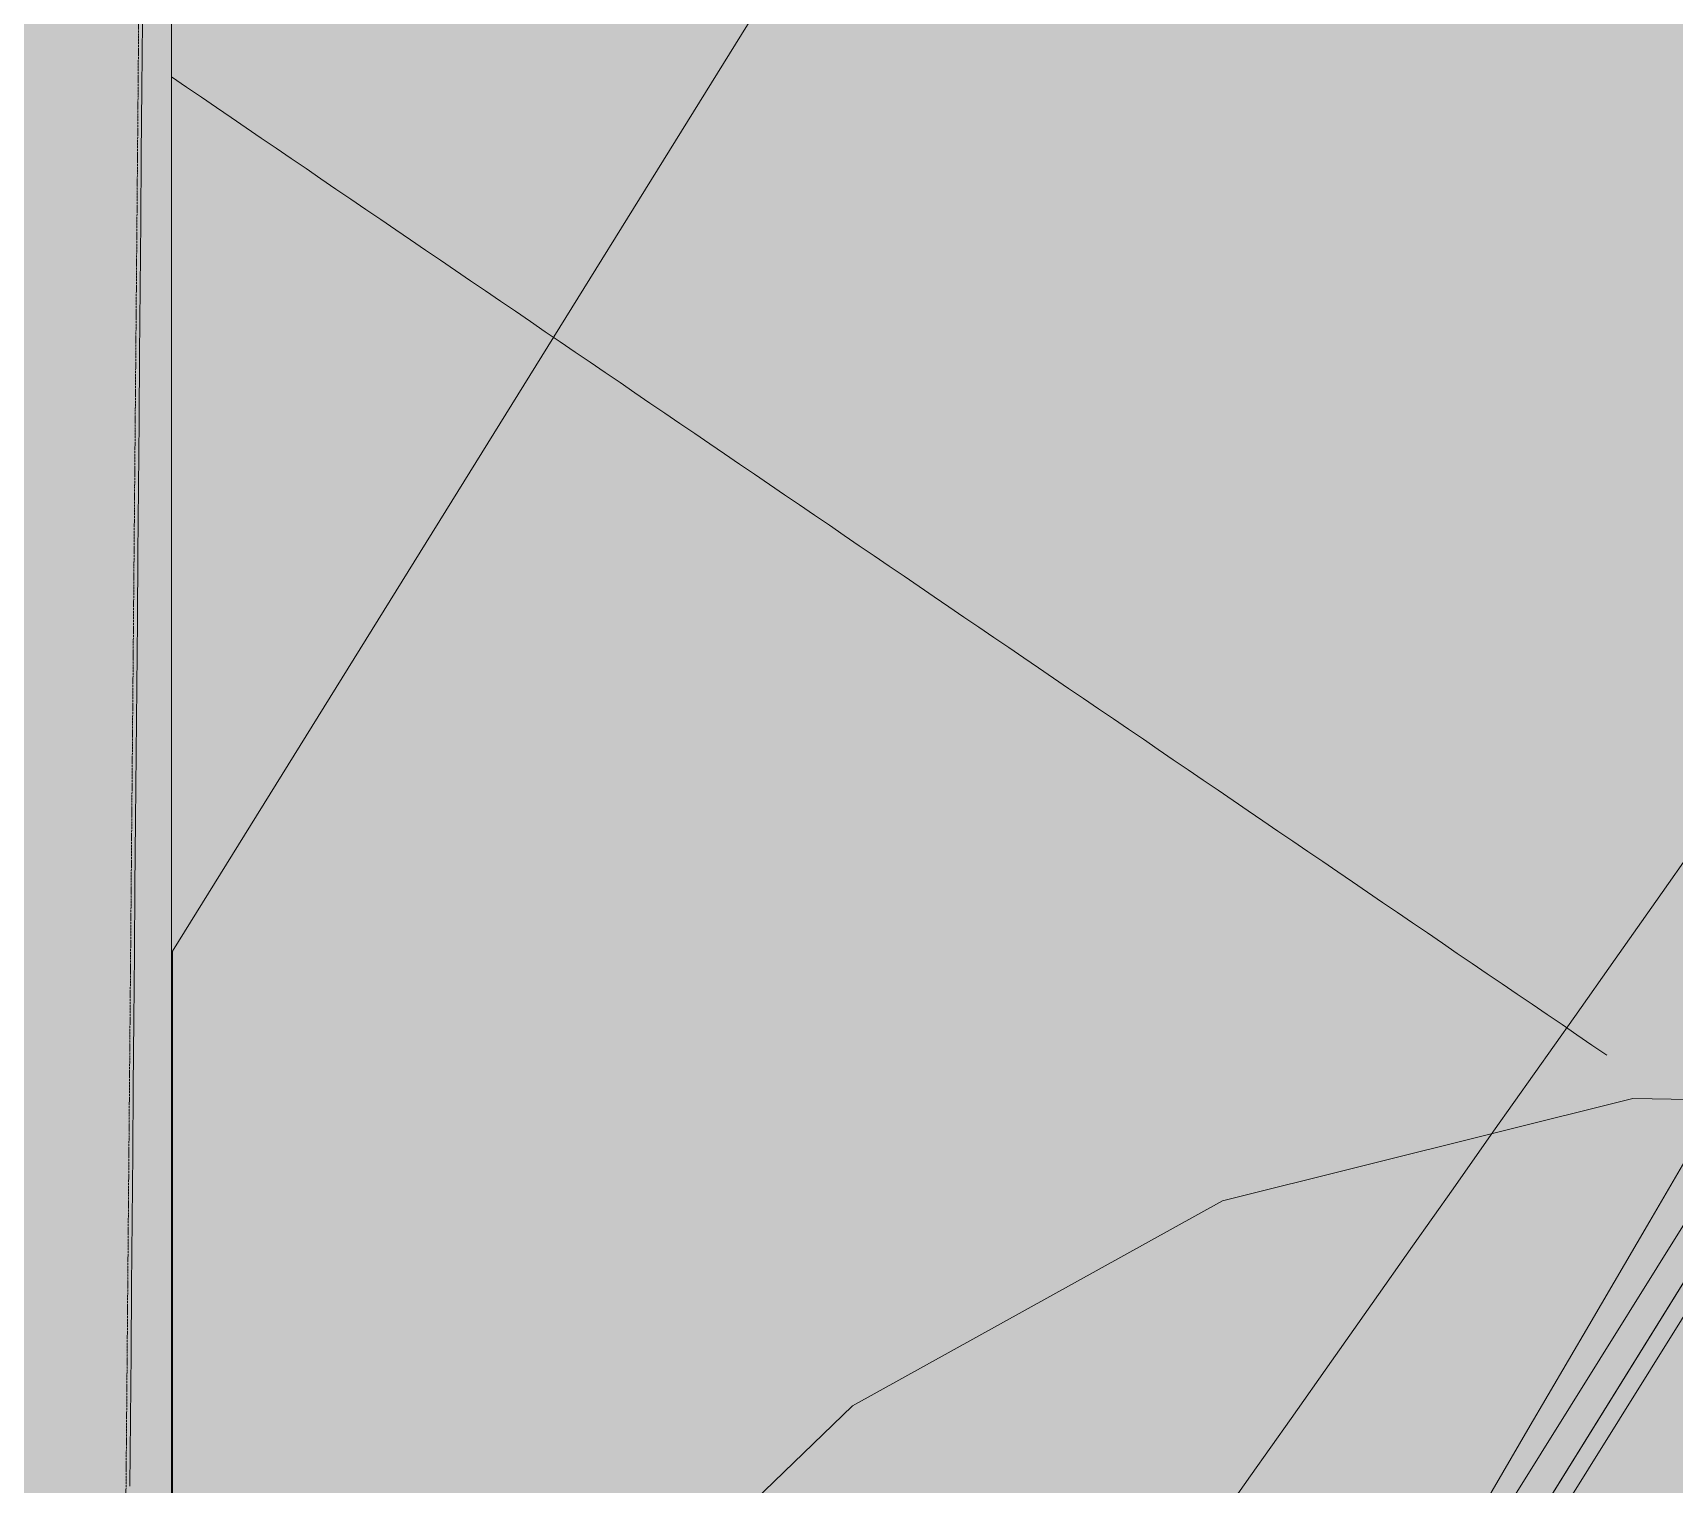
# Model space of a CAD drawing. Header units: millimetres. Extents: x -146962 to 322503, y -183624 to 284367.
# Drawn here: x 67431 to 69456, y 34207 to 35998 of the extents above; entities that cross this region are included whole.
import ezdxf

# ---------------------------------------------------------------- set-up
doc = ezdxf.new("R2010")
doc.units = ezdxf.units.MM
doc.linetypes.add('DASHDOT', pattern=[3.556, 2.54, -0.508, 0, -0.508])
doc.layers.add('30_敷地・外構', color=8, linetype='Continuous', lineweight=9)
doc.layers.add('70_断面の位置', color=6, linetype='DASHDOT', lineweight=9)

msp = doc.modelspace()

# ---------------------------------------------------------------- hatches: boundary and pattern name
at = {"layer": '30_敷地・外構', "true_color": 0xc9dfb0}
msp.add_hatch(color=8, dxfattribs=at).paths.add_polyline_path([(74236.5, 50383.4), (74257.8, 50416.4), (74258.5, 50417.3), (74271.8, 50435), (74332.8, 50511.6), (74346.9, 50528.5), (74347.7, 50529.4), (74375, 50557.6), (74401.2, 50579.7), (74429.4, 50599.2), (74459.4, 50615.8), (74490.9, 50629.4), (74523.5, 50639.9), (74557, 50647.1), (74591.1, 50651), (74625.4, 50651.5), (74659.5, 50648.6), (74693.3, 50642.5), (74726.2, 50633), (74758.1, 50620.4), (74788.6, 50604.7), (74821.5, 50583.4), (74822.5, 50582.7), (74840.1, 50569.4), (74916.7, 50508.4), (74933.7, 50494.3), (74934.6, 50493.5), (74962.7, 50466.2), (74993.3, 50430), (75048.3, 50370.7), (75108.3, 50316.6), (75172.9, 50268.1), (76670.5, 49246.2), (76688.2, 49233.4), (76689.3, 49232.6), (76719.3, 49207.5), (76743.4, 49183), (76764.9, 49156.3), (76783.6, 49127.6), (76799.5, 49097.2), (76812.4, 49065.4), (76822, 49032.5), (76828.4, 48998.9), (76831.4, 48964.7), (76831.1, 48930.4), (76827.4, 48896.3), (76820.4, 48862.8), (76810.2, 48830.1), (76796.8, 48798.5), (76778, 48764.1), (76777.3, 48763.1), (76765.4, 48744.5), (76204.8, 47922.1), (75925.9, 47520.2), (75918.5, 47509.4), (75553.8, 46967.1), (71355.8, 40808.1), (71305.9, 40725.8), (71265.2, 40638.7), (71223.7, 40536.3), (71168.7, 40400.2), (71113.6, 40264.1), (71062.9, 40138.6), (71053.8, 40117.7), (71053.3, 40116.6), (71034.5, 40080.9), (71014.9, 40051.5), (70989.3, 40020.4), (70988.5, 40019.4), (70972.8, 40003), (70918.2, 39948.7), (70902.6, 39934), (70901.7, 39933.2), (70872.2, 39909), (70844.5, 39890.4), (70815.1, 39874.5), (70784.4, 39861.5), (70752.6, 39851.5), (70719.9, 39844.6), (70686.8, 39840.8), (70658.4, 39840.3), (70568, 39834.1), (70478.6, 39818.8), (70391.2, 39794.7), (70306.7, 39761.8), (70226, 39720.7), (70149.7, 39671.6), (70078.8, 39615.1), (70014, 39551.8), (69955.8, 39482.2), (69905, 39407.2), (69638.3, 38967.5), (69455.3, 38665.8), (69418.9, 38599.7), (69388.2, 38530.8), (69385.8, 38524.7), (69370.1, 38494.2), (69348.8, 38461.3), (69348.1, 38460.3), (69334.7, 38442.7), (69307.9, 38408.9), (69242.8, 38315.4), (69227.9, 38290.9), (69022.6, 37952.5), (68981.6, 37877), (68948, 37797.9), (68922.1, 37716), (68904.1, 37632), (68894.2, 37546.6), (68892.5, 37460.7), (68898.9, 37375), (68913.6, 37290.4), (68936.2, 37207.5), (68966.6, 37127.1), (69004.6, 37050), (69049.7, 36976.9), (69101.6, 36908.5), (69159.8, 36845.2), (69223.8, 36787.9), (69292.9, 36736.8), (69366.6, 36692.7), (69444.2, 36655.7), (70021.5, 36413.6), (70041.3, 36404.8), (70042.4, 36404.3), (70076.3, 36386), (70104.3, 36367.3), (70108.6, 36363.8), (70185, 36307.7), (70266.8, 36259.9), (70267.2, 36259.7), (70300.2, 36238.4), (70301.1, 36237.7), (70318.8, 36224.4), (70395.4, 36163.4), (70412.3, 36149.3), (70413.2, 36148.5), (70441.4, 36121.2), (70463.5, 36095), (70483, 36066.8), (70499.6, 36036.8), (70513.2, 36005.3), (70523.7, 35972.7), (70530.9, 35939.2), (70534.8, 35905.1), (70535.3, 35870.8), (70532.4, 35836.7), (70526.3, 35802.9), (70516.8, 35770), (70504.2, 35738.1), (70488.5, 35707.6), (70467.2, 35674.7), (70466.5, 35673.7), (70453.2, 35656.1), (70392.2, 35579.5), (70378.1, 35562.5), (70377.3, 35561.6), (70350, 35533.5), (70303.2, 35493.9), (70303.5, 35493.6), (70257, 35454.1), (70194.1, 35388.7), (70138, 35317.2), (69797.7, 34834.8), (69261.8, 34075.3), (69208.6, 33990.1), (69165.1, 33899.4), (69132.1, 33804.5), (69135.2, 33813.8), (69120.8, 33777.3), (69105.1, 33746.9), (69083.8, 33713.9), (69083.1, 33712.9), (69069.8, 33695.3), (69008.8, 33618.7), (68994.7, 33601.8), (68993.9, 33600.9), (68966.6, 33572.7), (68919.8, 33533.1), (68920, 33532.8), (68873.6, 33493.4), (68810.6, 33427.9), (68754.6, 33356.4), (68313.8, 32731.7), (67825.5, 32039.6), (67812.4, 32021.9), (67811.7, 32021), (67786.2, 31991.5), (67761.6, 31968), (67734.8, 31947), (67706, 31928.8), (67675.6, 31913.4), (67643.9, 31901), (67611.1, 31891.8), (67577.6, 31885.8), (67543.6, 31883.2), (67509.6, 31883.8), (67475.7, 31887.8), (67442.5, 31895), (67410, 31905.4), (67378.8, 31919), (67349, 31935.5), (67321, 31954.9), (67295, 31976.8), (67271.2, 32001.3), (67250, 32027.9), (67231.4, 32056.4), (67215.7, 32086.6), (67203, 32118.2), (67193.5, 32150.9), (67187.2, 32184.4), (67183.7, 32223.2), (67183.6, 32224.4), (67183.3, 32246.3), (67196, 33726), (67197, 33845.1), (67192.4, 33944), (67177, 34041.9), (67172.7, 34061.9), (67168.8, 34095.9), (67168.3, 34130.2), (67171.1, 34164.4), (67182.1, 34224.7), (67182, 34224.7), (67195.4, 34300.7), (67201.8, 34400.2), (67208.8, 35216.7), (67212, 35596), (67209.1, 35676.7), (67198.9, 35756.9), (67181.6, 35835.7), (67180.8, 35838.9), (67172.6, 35877.2), (67168.7, 35911.3), (67168.2, 35945.6), (67171, 35979.7), (67177.2, 36013.5), (67183, 36033.8), (67201.8, 36112.8), (67213.5, 36193.1), (67217.8, 36274.2), (67221.6, 36707.3), (67227.2, 37362.3), (67222.9, 37457.7), (67208.6, 37552.1), (67184.4, 37644.4), (67179.7, 37659.1), (67172.5, 37692.6), (67168.6, 37726.7), (67168.1, 37761), (67170.9, 37795.1), (67177.1, 37828.8), (67194, 37887.8), (67193.6, 37887.9), (67211.9, 37952.8), (67227.9, 38047.3), (67233.9, 38143), (67234.3, 38198), (67246.9, 39664), (67243.8, 39746.6), (67233.2, 39828.5), (67215, 39909.2), (67198.1, 39961.7), (67198.2, 39961.7), (67179.5, 40020.1), (67172.3, 40053.6), (67168.5, 40087.7), (67167.9, 40122), (67170.8, 40156.1), (67176.9, 40189.9), (67186.4, 40222.8), (67199, 40254.7), (67214.7, 40285.2), (67236, 40318.1), (67236.7, 40319.1), (67250, 40336.7), (67311, 40413.3), (67325.1, 40430.3), (67325.9, 40431.2), (67352.8, 40458.9), (67417, 40532.6), (67472.7, 40612.9), (67482.6, 40628.9), (67493.7, 40646.1), (67751.7, 41024.5), (68015.4, 41411.4), (68279.1, 41798.3), (68541, 42182.5), (68544.8, 42188), (68547, 42191.1), (68550.9, 42196.6), (68726.1, 42437.7), (68739.2, 42455), (68740, 42455.9), (68765.5, 42484.7), (68790.1, 42507.6), (68816.8, 42528), (68849.4, 42548.4), (68859.9, 42554.3), (68859.4, 42555.2), (68903.5, 42580), (68978.7, 42633), (69048.1, 42693.5), (69110.9, 42760.7), (69166.6, 42834), (69857, 43847), (69906.6, 43928.8), (69947.3, 44015.4), (69978.5, 44105.8), (69983.4, 44122.8), (69996, 44154.6), (70011.7, 44185.1), (70033, 44218), (70033.7, 44219), (70047, 44236.6), (70107.9, 44313.3), (70122.1, 44330.2), (70122.9, 44331.1), (70150.2, 44359.3), (70186.3, 44389.8), (70245.6, 44444.8), (70299.7, 44504.8), (70348.3, 44569.5), (71546.2, 46325.3), (71595.9, 46407.2), (71636.6, 46493.9), (71667.9, 46584.4), (71672.6, 46601.1), (71685.3, 46633), (71701, 46663.5), (71722.2, 46696.4), (71723, 46697.4), (71736.3, 46715), (71797.2, 46791.6), (71811.4, 46808.6), (71812.2, 46809.5), (71839.5, 46837.6), (71875.6, 46868.2), (71934.9, 46923.1), (71989, 46983.2), (72037.5, 47047.9), (73235.8, 48804.1), (73285.5, 48886), (73326.2, 48972.7), (73357.5, 49063.3), (73362.2, 49080), (73374.9, 49111.8), (73390.6, 49142.3), (73411.9, 49175.3), (73412.6, 49176.2), (73425.9, 49193.8), (73486.8, 49270.5), (73501, 49287.4), (73501.8, 49288.3), (73529.1, 49316.5), (73565.5, 49347.3), (73624.7, 49402.1), (73678.7, 49462), (73727.1, 49526.5), (74081.5, 50045.1), (74131.3, 50127.2), (74172.2, 50214.1), (74203.5, 50304.8), (74208.2, 50321.1), (74220.8, 50353)])
at = {"layer": '30_敷地・外構', "true_color": 0xefe9de}
msp.add_hatch(color=8, dxfattribs=at).paths.add_polyline_path([(55602.6, 38399.4), (55602.5, 39399.3), (55602.5, 40399.2), (55602.4, 41399.1), (59602.1, 41399.3), (60602, 41399.4), (65601.5, 41399.7), (66601.4, 41399.7), (67601.3, 41399.8), (67601.4, 40399.9), (67601.4, 39400), (67601.5, 38400.1), (67601.5, 37400.1), (67601.6, 36400.2), (67601.6, 35400.3), (67601.7, 34400.4), (67601.7, 33400.5), (67601.9, 31400.7), (67601.9, 30400.8), (67602, 29400.9), (66602.1, 29400.8), (65602.2, 29400.8), (63602.3, 29400.7), (62602.4, 29400.6), (61602.5, 29400.6), (60602.6, 29400.5), (59602.7, 29400.5), (57602.9, 29400.3), (55603.1, 29400.2), (55602.6, 37399.5)])
at = {"layer": '30_敷地・外構', "true_color": 0x8a6a4a}
for points in [[(67552.4, 35581.2), (67553.8, 35717.4), (67555.1, 35853.6), (67560.1, 35853.6), (67562.6, 35853.6), (67565.1, 35853.5), (67567.6, 35853.5), (67577.6, 35853.4), (67580.1, 35853.4), (67585.1, 35853.3), (67575.4, 34899.7), (67574, 34763.5), (67572.6, 34627.2), (67571.2, 34491), (67568.5, 34218.5), (67566, 34218.6), (67563.5, 34218.6), (67553.5, 34218.7), (67551, 34218.7), (67548.5, 34218.8), (67546, 34218.8), (67543.5, 34218.8), (67538.5, 34218.9), (67539.9, 34355.1), (67541.2, 34491.3), (67542.6, 34627.6), (67545.4, 34900), (67546.8, 35036.3), (67548.2, 35172.5), (67549.6, 35308.7), (67551, 35444.9)], [(67552.4, 35581.2), (67553.8, 35717.4), (67555.1, 35853.6), (67560.1, 35853.6), (67562.6, 35853.6), (67565.1, 35853.5), (67567.6, 35853.5), (67577.6, 35853.4), (67580.1, 35853.4), (67585.1, 35853.3), (67575.4, 34899.7), (67574, 34763.5), (67572.6, 34627.2), (67571.2, 34491), (67568.5, 34218.5), (67566, 34218.6), (67563.5, 34218.6), (67553.5, 34218.7), (67551, 34218.7), (67548.5, 34218.8), (67546, 34218.8), (67543.5, 34218.8), (67538.5, 34218.9), (67539.9, 34355.1), (67541.2, 34491.3), (67542.6, 34627.6), (67545.4, 34900), (67546.8, 35036.3), (67548.2, 35172.5), (67549.6, 35308.7), (67551, 35444.9)], [(67552.4, 35581.2), (67553.8, 35717.4), (67555.1, 35853.6), (67560.1, 35853.6), (67562.6, 35853.6), (67565.1, 35853.5), (67567.6, 35853.5), (67577.6, 35853.4), (67580.1, 35853.4), (67585.1, 35853.3), (67575.4, 34899.7), (67574, 34763.5), (67572.6, 34627.2), (67571.2, 34491), (67568.5, 34218.5), (67566, 34218.6), (67563.5, 34218.6), (67553.5, 34218.7), (67551, 34218.7), (67548.5, 34218.8), (67546, 34218.8), (67543.5, 34218.8), (67538.5, 34218.9), (67539.9, 34355.1), (67541.2, 34491.3), (67542.6, 34627.6), (67545.4, 34900), (67546.8, 35036.3), (67548.2, 35172.5), (67549.6, 35308.7), (67551, 35444.9)], [(67584.2, 35755.9), (67584.4, 35778.4), (67584.5, 35789.7), (67584.7, 35812.2), (67584.8, 35823.4), (67586.1, 35823.4), (67587.3, 35823.4), (67589.8, 35823.4), (67591.1, 35823.3), (67592.3, 35823.3), (67593.6, 35823.3), (67594.8, 35823.3), (67597.3, 35823.3), (67598.6, 35823.3), (67599.8, 35823.3), (67599.7, 35812), (67599.6, 35800.8), (67599.5, 35789.5), (67599.4, 35778.3), (67599.2, 35755.8), (67599, 35744.5), (67598.9, 35733.3), (67598.8, 35722), (67598.7, 35710.8), (67598.6, 35699.5), (67598.5, 35688.3), (67597.2, 35688.3), (67596, 35688.3), (67594.7, 35688.3), (67592.2, 35688.3), (67591, 35688.3), (67589.7, 35688.3), (67588.5, 35688.4), (67586, 35688.4), (67584.7, 35688.4), (67583.5, 35688.4), (67583.6, 35699.7), (67583.9, 35733.4), (67584, 35744.7)], [(67541.1, 35703.8), (67543.6, 35703.8), (67544.9, 35703.8), (67546.1, 35703.8), (67547.4, 35703.8), (67548.6, 35703.8), (67551.1, 35703.7), (67552.4, 35703.7), (67553.6, 35703.7), (67553.5, 35692.5), (67553.4, 35681.2), (67553.3, 35670), (67553.2, 35658.7), (67552.9, 35636.2), (67552.7, 35613.7), (67552.6, 35602.5), (67552.5, 35591.2), (67552.4, 35580), (67552.2, 35568.7), (67551, 35568.7), (67549.7, 35568.7), (67548.5, 35568.8), (67547.2, 35568.8), (67546, 35568.8), (67544.7, 35568.8), (67543.5, 35568.8), (67542.2, 35568.8), (67541, 35568.8), (67539.7, 35568.9), (67538.5, 35568.9), (67537.2, 35568.9), (67537.4, 35580.1), (67537.5, 35591.4), (67537.6, 35602.6), (67537.7, 35613.9), (67537.8, 35625.1), (67538, 35647.6), (67538.2, 35658.9), (67538.5, 35692.6), (67538.6, 35703.9)], [(67581.7, 35515.9), (67581.8, 35527.2), (67581.9, 35538.4), (67582.2, 35560.9), (67582.3, 35572.2), (67582.4, 35583.4), (67583.6, 35583.4), (67584.9, 35583.4), (67586.1, 35583.4), (67587.4, 35583.4), (67588.6, 35583.4), (67591.1, 35583.3), (67593.6, 35583.3), (67594.9, 35583.3), (67596.1, 35583.3), (67597.4, 35583.3), (67597.3, 35572), (67597, 35549.5), (67596.8, 35527), (67596.6, 35504.5), (67596.4, 35482), (67596.1, 35459.5), (67596, 35448.3), (67594.8, 35448.3), (67593.5, 35448.3), (67592.3, 35448.3), (67591, 35448.3), (67589.8, 35448.3), (67588.5, 35448.3), (67587.3, 35448.4), (67586, 35448.4), (67584.8, 35448.4), (67583.5, 35448.4), (67582.3, 35448.4), (67581, 35448.4), (67581.1, 35459.7), (67581.2, 35470.9), (67581.4, 35482.2), (67581.5, 35493.4), (67581.6, 35504.7)], [(67535.5, 35396.4), (67535.6, 35407.6), (67535.7, 35418.9), (67535.8, 35430.1), (67536.1, 35452.6), (67536.2, 35463.9), (67537.4, 35463.9), (67538.7, 35463.9), (67539.9, 35463.8), (67541.2, 35463.8), (67542.4, 35463.8), (67543.7, 35463.8), (67544.9, 35463.8), (67547.4, 35463.8), (67548.7, 35463.8), (67549.9, 35463.7), (67551.2, 35463.7), (67551.1, 35452.5), (67550.9, 35441.2), (67550.8, 35430), (67550.7, 35418.7), (67550.6, 35407.5), (67550.5, 35396.2), (67550.4, 35385), (67550.3, 35373.7), (67550.1, 35362.5), (67550, 35351.2), (67549.9, 35340), (67549.8, 35328.7), (67548.5, 35328.7), (67547.3, 35328.8), (67546, 35328.8), (67544.8, 35328.8), (67543.5, 35328.8), (67542.3, 35328.8), (67541, 35328.8), (67539.8, 35328.8), (67538.5, 35328.9), (67537.3, 35328.9), (67536, 35328.9), (67534.8, 35328.9), (67534.9, 35340.1), (67535, 35351.4), (67535.1, 35362.6), (67535.3, 35373.9)], [(67579.3, 35275.9), (67579.5, 35298.4), (67579.7, 35320.9), (67579.8, 35332.2), (67579.9, 35343.4), (67581.2, 35343.4), (67582.4, 35343.4), (67583.7, 35343.4), (67584.9, 35343.4), (67587.4, 35343.4), (67589.9, 35343.3), (67591.2, 35343.3), (67592.4, 35343.3), (67593.7, 35343.3), (67594.9, 35343.3), (67594.8, 35332), (67594.7, 35320.8), (67594.6, 35309.5), (67594.5, 35298.3), (67594.4, 35287), (67594.3, 35275.8), (67594, 35253.3), (67593.7, 35219.5), (67593.6, 35208.3), (67592.3, 35208.3), (67591.1, 35208.3), (67588.6, 35208.3), (67587.3, 35208.3), (67584.8, 35208.4), (67582.3, 35208.4), (67581.1, 35208.4), (67579.8, 35208.4), (67578.6, 35208.4), (67578.7, 35219.7), (67578.8, 35230.9), (67578.9, 35242.2), (67579, 35253.4), (67579.1, 35264.7)], [(67533, 35156.4), (67533.1, 35167.6), (67533.3, 35178.9), (67533.5, 35201.4), (67533.6, 35212.6), (67533.7, 35223.9), (67535, 35223.9), (67536.2, 35223.9), (67537.5, 35223.9), (67538.7, 35223.8), (67540, 35223.8), (67541.2, 35223.8), (67542.5, 35223.8), (67543.7, 35223.8), (67545, 35223.8), (67546.2, 35223.8), (67547.5, 35223.8), (67548.7, 35223.7), (67548.6, 35212.5), (67548.5, 35201.2), (67548.4, 35190), (67548.3, 35178.7), (67548, 35156.2), (67547.9, 35145), (67547.8, 35133.7), (67547.7, 35122.5), (67547.6, 35111.2), (67547.5, 35100), (67547.3, 35088.7), (67546.1, 35088.8), (67544.8, 35088.8), (67543.6, 35088.8), (67542.3, 35088.8), (67541.1, 35088.8), (67538.6, 35088.8), (67537.3, 35088.9), (67534.8, 35088.9), (67533.6, 35088.9), (67532.3, 35088.9), (67532.5, 35100.2), (67532.6, 35111.4), (67532.7, 35122.7), (67532.8, 35133.9), (67532.9, 35145.1)], [(67576.9, 35047.2), (67577, 35058.4), (67577.2, 35069.7), (67577.3, 35080.9), (67577.4, 35092.2), (67577.5, 35103.4), (67578.7, 35103.4), (67580, 35103.4), (67582.5, 35103.4), (67583.7, 35103.4), (67586.2, 35103.4), (67587.5, 35103.3), (67590, 35103.3), (67591.2, 35103.3), (67592.5, 35103.3), (67592.4, 35092), (67592.3, 35080.8), (67592.2, 35069.5), (67592, 35058.3), (67591.8, 35035.8), (67591.7, 35024.5), (67591.6, 35013.3), (67591.5, 35002), (67591.3, 34990.8), (67591.2, 34979.5), (67591.1, 34968.3), (67589.9, 34968.3), (67588.6, 34968.3), (67587.4, 34968.3), (67586.1, 34968.3), (67584.9, 34968.4), (67582.4, 34968.4), (67581.1, 34968.4), (67579.9, 34968.4), (67578.6, 34968.4), (67577.4, 34968.4), (67576.1, 34968.4), (67576.2, 34979.7), (67576.3, 34990.9), (67576.5, 35002.2), (67576.6, 35013.4)], [(67533.8, 34983.9), (67536.3, 34983.9), (67538.8, 34983.8), (67541.3, 34983.8), (67542.5, 34983.8), (67543.8, 34983.8), (67545, 34983.8), (67546.3, 34983.8), (67546.2, 34972.5), (67546, 34961.3), (67545.9, 34950), (67545.8, 34938.8), (67545.7, 34927.5), (67545.6, 34916.3), (67545.5, 34905), (67545.4, 34893.8), (67545.2, 34882.5), (67545, 34860), (67544.9, 34848.8), (67543.6, 34848.8), (67542.4, 34848.8), (67538.6, 34848.8), (67536.1, 34848.9), (67533.6, 34848.9), (67532.4, 34848.9), (67531.1, 34848.9), (67529.9, 34848.9), (67530, 34860.2), (67530.1, 34871.4), (67530.2, 34882.7), (67530.4, 34893.9), (67530.5, 34905.2), (67530.6, 34916.4), (67530.8, 34938.9), (67530.9, 34950.2), (67531, 34961.4), (67531.2, 34972.7), (67531.3, 34983.9)], [(67577.5, 34863.4), (67578.8, 34863.4), (67580, 34863.4), (67582.5, 34863.4), (67583.8, 34863.4), (67585, 34863.4), (67586.3, 34863.3), (67587.5, 34863.3), (67588.8, 34863.3), (67590, 34863.3), (67589.9, 34852.1), (67589.8, 34840.8), (67589.7, 34829.6), (67589.6, 34818.3), (67589.4, 34795.8), (67589.2, 34784.6), (67589.1, 34773.3), (67588.9, 34750.8), (67588.8, 34739.6), (67588.7, 34728.3), (67587.4, 34728.3), (67586.2, 34728.3), (67584.9, 34728.3), (67583.7, 34728.4), (67582.4, 34728.4), (67581.2, 34728.4), (67579.9, 34728.4), (67577.4, 34728.4), (67576.2, 34728.4), (67574.9, 34728.4), (67573.7, 34728.5), (67573.8, 34739.7), (67573.9, 34751), (67574, 34762.2), (67574.1, 34773.5), (67574.2, 34784.7), (67574.4, 34796), (67574.6, 34818.5), (67574.7, 34829.7), (67574.8, 34841), (67574.9, 34852.2), (67575, 34863.5)], [(67528.1, 34676.4), (67528.3, 34687.7), (67528.4, 34698.9), (67528.5, 34710.2), (67528.6, 34721.4), (67528.7, 34732.7), (67528.8, 34743.9), (67530.1, 34743.9), (67531.3, 34743.9), (67532.6, 34743.9), (67533.8, 34743.9), (67535.1, 34743.9), (67536.3, 34743.8), (67537.6, 34743.8), (67538.8, 34743.8), (67541.3, 34743.8), (67542.6, 34743.8), (67543.8, 34743.8), (67543.7, 34732.5), (67543.4, 34698.8), (67543.1, 34676.3), (67542.9, 34653.8), (67542.8, 34642.5), (67542.6, 34620), (67542.4, 34608.8), (67541.2, 34608.8), (67538.7, 34608.8), (67537.4, 34608.8), (67536.2, 34608.8), (67533.7, 34608.9), (67532.4, 34608.9), (67531.2, 34608.9), (67528.7, 34608.9), (67527.4, 34608.9), (67527.6, 34620.2), (67527.8, 34642.7), (67527.9, 34653.9)], [(67575.1, 34623.4), (67577.6, 34623.4), (67578.8, 34623.4), (67580.1, 34623.4), (67582.6, 34623.4), (67583.8, 34623.4), (67585.1, 34623.3), (67586.3, 34623.3), (67587.6, 34623.3), (67587.5, 34612.1), (67587.4, 34600.8), (67587.3, 34589.6), (67587.1, 34578.3), (67586.9, 34555.8), (67586.8, 34544.6), (67586.7, 34533.3), (67586.6, 34522.1), (67586.4, 34510.8), (67586.3, 34499.6), (67586.2, 34488.3), (67585, 34488.3), (67583.7, 34488.3), (67582.5, 34488.4), (67581.2, 34488.4), (67580, 34488.4), (67578.7, 34488.4), (67577.5, 34488.4), (67576.2, 34488.4), (67575, 34488.4), (67573.7, 34488.4), (67572.5, 34488.5), (67571.2, 34488.5), (67571.3, 34499.7), (67571.4, 34511), (67571.6, 34522.2), (67571.7, 34533.5), (67571.8, 34544.7), (67571.9, 34556), (67572.1, 34578.5), (67572.3, 34589.7), (67572.5, 34612.2), (67572.6, 34623.5)], [(67525.8, 34447.7), (67525.9, 34458.9), (67526, 34470.2), (67526.3, 34492.7), (67526.4, 34503.9), (67527.6, 34503.9), (67528.9, 34503.9), (67530.1, 34503.9), (67532.6, 34503.9), (67533.9, 34503.9), (67535.1, 34503.8), (67536.4, 34503.8), (67538.9, 34503.8), (67540.1, 34503.8), (67541.4, 34503.8), (67541.3, 34492.5), (67541.1, 34481.3), (67540.9, 34458.8), (67540.8, 34447.5), (67540.7, 34436.3), (67540.5, 34413.8), (67540.3, 34402.5), (67540.2, 34391.3), (67540.1, 34380), (67540, 34368.8), (67538.7, 34368.8), (67536.2, 34368.8), (67535, 34368.8), (67533.7, 34368.9), (67531.2, 34368.9), (67530, 34368.9), (67527.5, 34368.9), (67526.2, 34368.9), (67525, 34368.9), (67525.1, 34380.2), (67525.3, 34402.7), (67525.5, 34413.9)], [(67572.6, 34383.5), (67575.1, 34383.4), (67576.4, 34383.4), (67578.9, 34383.4), (67580.1, 34383.4), (67581.4, 34383.4), (67582.6, 34383.4), (67583.9, 34383.3), (67585.1, 34383.3), (67585, 34372.1), (67584.9, 34360.8), (67584.8, 34349.6), (67584.7, 34338.3), (67584.5, 34315.8), (67584.3, 34304.6), (67584.2, 34293.3), (67584.1, 34282.1), (67584, 34270.8), (67583.9, 34259.6), (67583.8, 34248.3), (67582.5, 34248.3), (67581.3, 34248.4), (67580, 34248.4), (67578.8, 34248.4), (67577.5, 34248.4), (67575, 34248.4), (67573.8, 34248.4), (67572.5, 34248.4), (67571.3, 34248.5), (67570, 34248.5), (67568.8, 34248.5), (67568.9, 34259.7), (67569, 34271), (67569.1, 34282.2), (67569.2, 34293.5), (67569.3, 34304.7), (67569.5, 34316), (67569.6, 34327.2), (67569.7, 34338.5), (67569.8, 34349.7), (67569.9, 34361), (67570, 34372.2), (67570.1, 34383.5)]]:
    msp.add_hatch(color=8, dxfattribs=at).paths.add_polyline_path(points)
at = {"layer": '30_敷地・外構', "true_color": 0xcfe0b8}
for points in [[(69651.2, 34916.9), (69726.3, 35045.6), (69801.5, 35174.2), (69876.6, 35302.8), (69916, 35279.5), (69955.5, 35256.2), (69995, 35232.9), (70034.5, 35209.6), (70073.9, 35186.3), (70113.4, 35163), (70152.9, 35139.7), (70192.4, 35116.4), (70231.8, 35093.2), (70310.8, 35046.6), (70350.3, 35023.3), (70275.4, 34895), (70200.4, 34766.8), (70125.5, 34638.5), (70050.6, 34510.2), (69975.7, 34382), (69825.8, 34125.5), (69750.9, 33997.2), (69601.1, 33740.7), (69526.2, 33612.4), (69451.3, 33484.2), (69411.6, 33507.1), (69371.9, 33530.1), (69332.2, 33553), (69292.6, 33575.9), (69252.9, 33598.9), (69213.2, 33621.8), (69173.5, 33644.8), (69133.8, 33667.7), (69094.2, 33690.7), (69054.5, 33713.6), (69014.8, 33736.5), (68975.1, 33759.5), (69050.3, 33888.1), (69125.4, 34016.7), (69200.5, 34145.3), (69275.6, 34273.9), (69350.7, 34402.5), (69425.9, 34531.1), (69501, 34659.7), (69576.1, 34788.3)], [(68898.5, 34556.3), (69405.1, 34682.6), (69927.2, 34673.5), (70429, 34529.6), (70876.6, 34260.7), (71239.3, 33885.1), (71492.4, 33428.5), (71618.7, 32921.9), (71609.6, 32399.8), (71465.7, 31898), (71196.8, 31450.4), (70821.2, 31087.8), (70364.5, 30834.6), (69857.9, 30708.3), (69335.9, 30717.4), (68834, 30861.3), (68386.5, 31130.2), (68023.8, 31505.8), (67770.7, 31962.5), (67644.4, 32469.1), (67653.5, 32991.1), (67797.4, 33493), (68066.3, 33940.5), (68441.9, 34303.2)]]:
    msp.add_hatch(color=8, dxfattribs=at).paths.add_polyline_path(points)

# ---------------------------------------------------------------- linework, layer by layer
at = {"layer": '30_敷地・外構'}
for points in [[(55602.6, 38399.4), (55602.5, 39399.3), (55602.5, 40399.2), (55602.4, 41399.1), (59602.1, 41399.3), (60602, 41399.4), (65601.5, 41399.7), (66601.4, 41399.7), (67601.3, 41399.8), (67601.4, 40399.9), (67601.4, 39400), (67601.5, 38400.1), (67601.5, 37400.1), (67601.6, 36400.2), (67601.6, 35400.3), (67601.7, 34400.4), (67601.7, 33400.5), (67601.9, 31400.7), (67601.9, 30400.8)], [(67602.9, 34864.5), (70839.8, 40079.9), (72369.2, 39130.7), (67603.3, 31451.8), (67602.9, 34864.5)], [(67603.5, 29399.7), (67603.3, 31451.8), (71423, 37606.2)], [(67906.7, 32025.3), (70998.8, 36980.1), (71050.2, 36949.1), (67958.9, 31995.8), (67906.7, 32025.3)], [(67565.9, 36011.7), (67565.2, 35929.6), (67564.4, 35847.4), (67563.7, 35765.3), (67563, 35683.1), (67562.3, 35600.9), (67561.6, 35518.8), (67560.9, 35436.6), (67560.2, 35354.5), (67559.5, 35272.3), (67558.8, 35190.1), (67558.1, 35108), (67557.3, 35025.8), (67556.6, 34943.7), (67555.9, 34861.5), (67555.2, 34779.3), (67554.5, 34697.2), (67553.8, 34615), (67553.1, 34532.9), (67552.4, 34450.7), (67551.7, 34368.5), (67550.9, 34286.4), (67550.2, 34204.2)], [(67601.6, 35943.4), (67620.1, 35930.8), (67638.5, 35918.2), (67657, 35905.6), (67675.4, 35893.1), (67693.9, 35880.5), (67712.3, 35867.9), (67730.8, 35855.3), (67749.2, 35842.8), (67767.7, 35830.2), (67786.1, 35817.6), (67804.6, 35805), (67823, 35792.5), (67841.5, 35779.9), (67859.9, 35767.3), (67878.4, 35754.7), (67896.8, 35742.1), (67915.3, 35729.6), (67933.7, 35717), (67952.2, 35704.4), (67970.7, 35691.8), (67989.1, 35679.3), (68007.6, 35666.7), (68026, 35654.1), (68044.5, 35641.5), (68062.9, 35628.9), (68081.4, 35616.4), (68099.8, 35603.8), (68118.3, 35591.2), (68136.7, 35578.6), (68155.2, 35566.1), (68173.6, 35553.5), (68192.1, 35540.9), (68210.5, 35528.3), (68229, 35515.8), (68247.4, 35503.2), (68265.9, 35490.6), (68284.3, 35478), (68302.8, 35465.4), (68321.2, 35452.9), (68339.7, 35440.3), (68358.1, 35427.7), (68376.6, 35415.1), (68395.1, 35402.6), (68413.5, 35390), (68432, 35377.4), (68450.4, 35364.8), (68468.9, 35352.2), (68487.3, 35339.7), (68505.8, 35327.1), (68524.2, 35314.5), (68542.7, 35301.9), (68561.1, 35289.4), (68579.6, 35276.8), (68598, 35264.2), (68616.5, 35251.6), (68634.9, 35239.1), (68653.4, 35226.5), (68671.8, 35213.9), (68690.3, 35201.3), (68708.7, 35188.7), (68727.2, 35176.2), (68745.6, 35163.6), (68764.1, 35151), (68782.6, 35138.4), (68801, 35125.9), (68819.5, 35113.3), (68837.9, 35100.7), (68856.4, 35088.1), (68874.8, 35075.5), (68893.3, 35063), (68911.7, 35050.4), (68930.2, 35037.8), (68948.6, 35025.2), (68967.1, 35012.7), (68985.5, 35000.1), (69004, 34987.5), (69022.4, 34974.9), (69040.9, 34962.4), (69059.3, 34949.8), (69077.8, 34937.2), (69096.2, 34924.6), (69114.7, 34912), (69133.1, 34899.5), (69151.6, 34886.9), (69170, 34874.3), (69188.5, 34861.7), (69207, 34849.2), (69225.4, 34836.6), (69243.9, 34824), (69262.3, 34811.4), (69280.8, 34798.8), (69299.2, 34786.3), (69317.7, 34773.7), (69336.1, 34761.1), (69354.6, 34748.5), (69373, 34736)], [(69483.4, 34996.4), (69433.4, 34925.6), (69383.4, 34854.7), (69333.4, 34783.8), (69283.4, 34712.9), (69233.3, 34642.1), (69183.3, 34571.2), (69133.3, 34500.3), (69083.3, 34429.5), (69033.3, 34358.6), (68983.3, 34287.7), (68933.3, 34216.8), (68883.3, 34146)], [(69200.5, 34145.3), (69275.6, 34273.9), (69350.7, 34402.5), (69425.9, 34531.1), (69501, 34659.7), (69576.1, 34788.3), (69651.2, 34916.9)], [(68898.5, 34556.3), (69405.1, 34682.6), (69927.2, 34673.5), (70429, 34529.6), (70876.6, 34260.7), (71239.3, 33885.1), (71492.4, 33428.5), (71618.7, 32921.9), (71609.6, 32399.8), (71465.7, 31898), (71196.8, 31450.4), (70821.2, 31087.8)], [(68386.5, 31130.2), (68023.8, 31505.8), (67770.7, 31962.5), (67644.4, 32469.1), (67653.5, 32991.1), (67797.4, 33493), (68066.3, 33940.5), (68441.9, 34303.2), (68898.5, 34556.3)]]:
    msp.add_lwpolyline(points, dxfattribs=at)
at = {"layer": '70_断面の位置'}
msp.add_lwpolyline([(76033.4, 62586.5), (72479.4, 57363.5), (73759.3, 56498.7), (70942.5, 52363.2), (74082.9, 50223), (67601.7, 40709.5), (67528.5, 32232.1)], dxfattribs=at)

doc.saveas('drawing.dxf')
